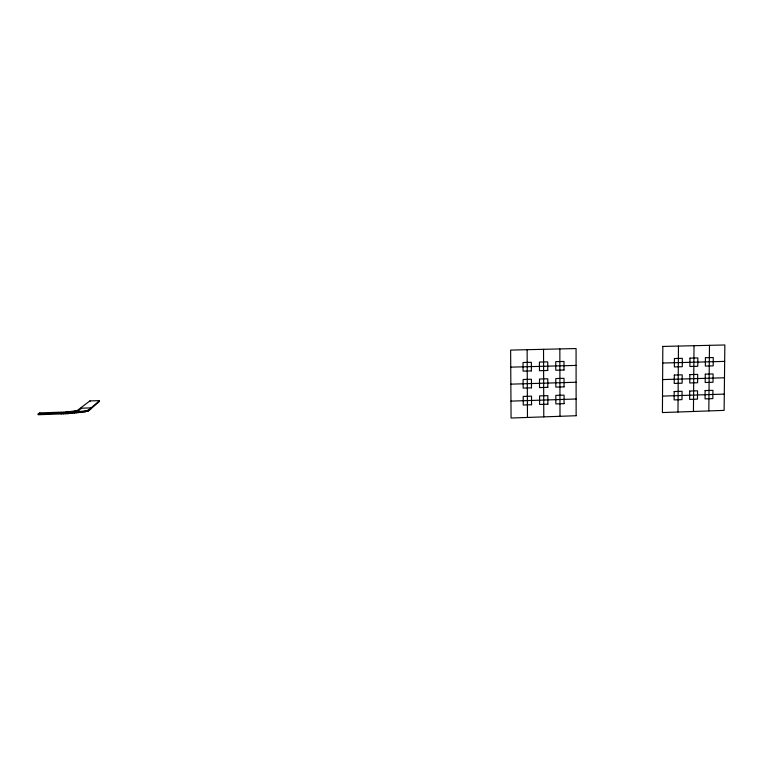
<?xml version="1.0" encoding="UTF-8"?>
<svg xmlns="http://www.w3.org/2000/svg" width="763" height="763" viewBox="0 0 763 763"><rect width="100%" height="100%" fill="white"/><g stroke="black" fill="none" stroke-linecap="round" stroke-linejoin="round"><path stroke-width="1.14" d="M677.973 412.02L678.46 346.068M693.443 411.476L694.015 345.706M708.817 410.933L709.476 345.334M99.476 400.632L88.899 409.874L86.515 410.742L70.015 412.754L38.15 413.975L38.188 414.748L67.869 413.67L85.513 411.724L88.928 410.628L99.505 401.319L99.476 400.632L89.891 400.918L76.968 410.723L65.856 411.991L39.819 412.888L38.15 413.975M78.494 410.933L80.115 409.607M662.532 396.102L724.297 394.099M510.962 401.119L576.113 399.001M662.627 379.592L724.478 377.771M510.848 384.151L576.094 382.234M662.732 363.035L724.669 361.395M510.743 367.146L576.075 365.41M39.819 412.888L39.848 413.66M79.8 411.839L79.829 412.602M78.236 410.322L78.265 411.076M77.912 410.456L77.95 411.209M78.036 412.049L78.074 412.812M76.338 410.856L76.376 411.61M76.166 412.239L76.195 413.002M75.623 410.99L75.651 411.743M74.812 411.114L74.841 411.877M74.192 412.421L74.23 413.193M73.916 411.247L73.954 412.001M72.142 412.592L72.17 413.365M70.015 412.754L70.043 413.527M69.614 411.715L69.652 412.468M68.403 411.81L68.432 412.573M67.831 412.897L67.869 413.67M67.144 411.906L67.173 412.669M65.856 411.991L65.885 412.754M65.618 413.031L65.647 413.794M63.377 413.136L63.405 413.908M61.154 413.231L61.193 414.004M91.207 408.625L91.178 407.89L80.897 408.205L80.926 408.949M89.891 400.918L89.92 401.615M88.584 410.074L88.613 410.828M88.069 410.294L88.098 411.047M87.383 410.523L87.411 411.276M86.515 410.742L86.543 411.505M85.475 410.971L85.513 411.724M84.283 411.19L84.312 411.953M82.929 411.419L82.957 412.173M81.431 411.629L81.46 412.392M543.533 349.32L543.781 416.875M527.128 349.702L527.471 417.447M559.842 348.929L560.004 416.302M662.828 346.44L662.427 412.564L724.116 410.389L724.85 344.971L662.828 346.44M674.177 391.543L674.12 399.907L682.008 399.64L682.074 391.295L674.177 391.543M674.301 375.062L674.234 383.436L682.132 383.198L682.198 374.833L674.301 375.062M674.416 358.524L674.358 366.927L682.265 366.717L682.322 358.324L674.416 358.524M689.695 391.057L689.618 399.392L697.468 399.135L697.544 390.809L689.695 391.057M689.828 374.614L689.762 382.969L697.611 382.73L697.687 374.385L689.828 374.614M689.971 358.124L689.895 366.507L697.764 366.288L697.84 357.923L689.971 358.124M705.117 390.57L705.041 398.877L712.842 398.62L712.928 390.322L705.117 390.57M705.279 374.166L705.193 382.501L713.004 382.273L713.09 373.946L705.279 374.166M705.432 357.723L705.355 366.087L713.176 365.868L713.262 357.523L705.432 357.723M576.132 415.73L511.067 418.029L510.638 350.093L576.065 348.548L576.132 415.73M531.563 404.733L523.246 405.01L523.199 396.426L531.525 396.159L531.563 404.733M547.863 404.19L539.594 404.466L539.565 395.902L547.844 395.644L547.863 404.19M564.076 403.656L555.855 403.923L555.836 395.387L564.067 395.129L564.076 403.656M531.487 387.842L523.151 388.1L523.113 379.488L531.449 379.249L531.487 387.842M547.815 387.346L539.527 387.604L539.498 379.02L547.786 378.782L547.815 387.346M564.048 386.86L555.807 387.108L555.788 378.543L564.029 378.314L564.048 386.86M531.401 370.913L523.065 371.142L523.017 362.501L531.363 362.291L531.401 370.913M547.758 370.465L539.46 370.694L539.422 362.082L547.729 361.862L547.758 370.465M564.01 370.017L555.769 370.246L555.741 361.662L564 361.443L564.01 370.017"/></g></svg>
